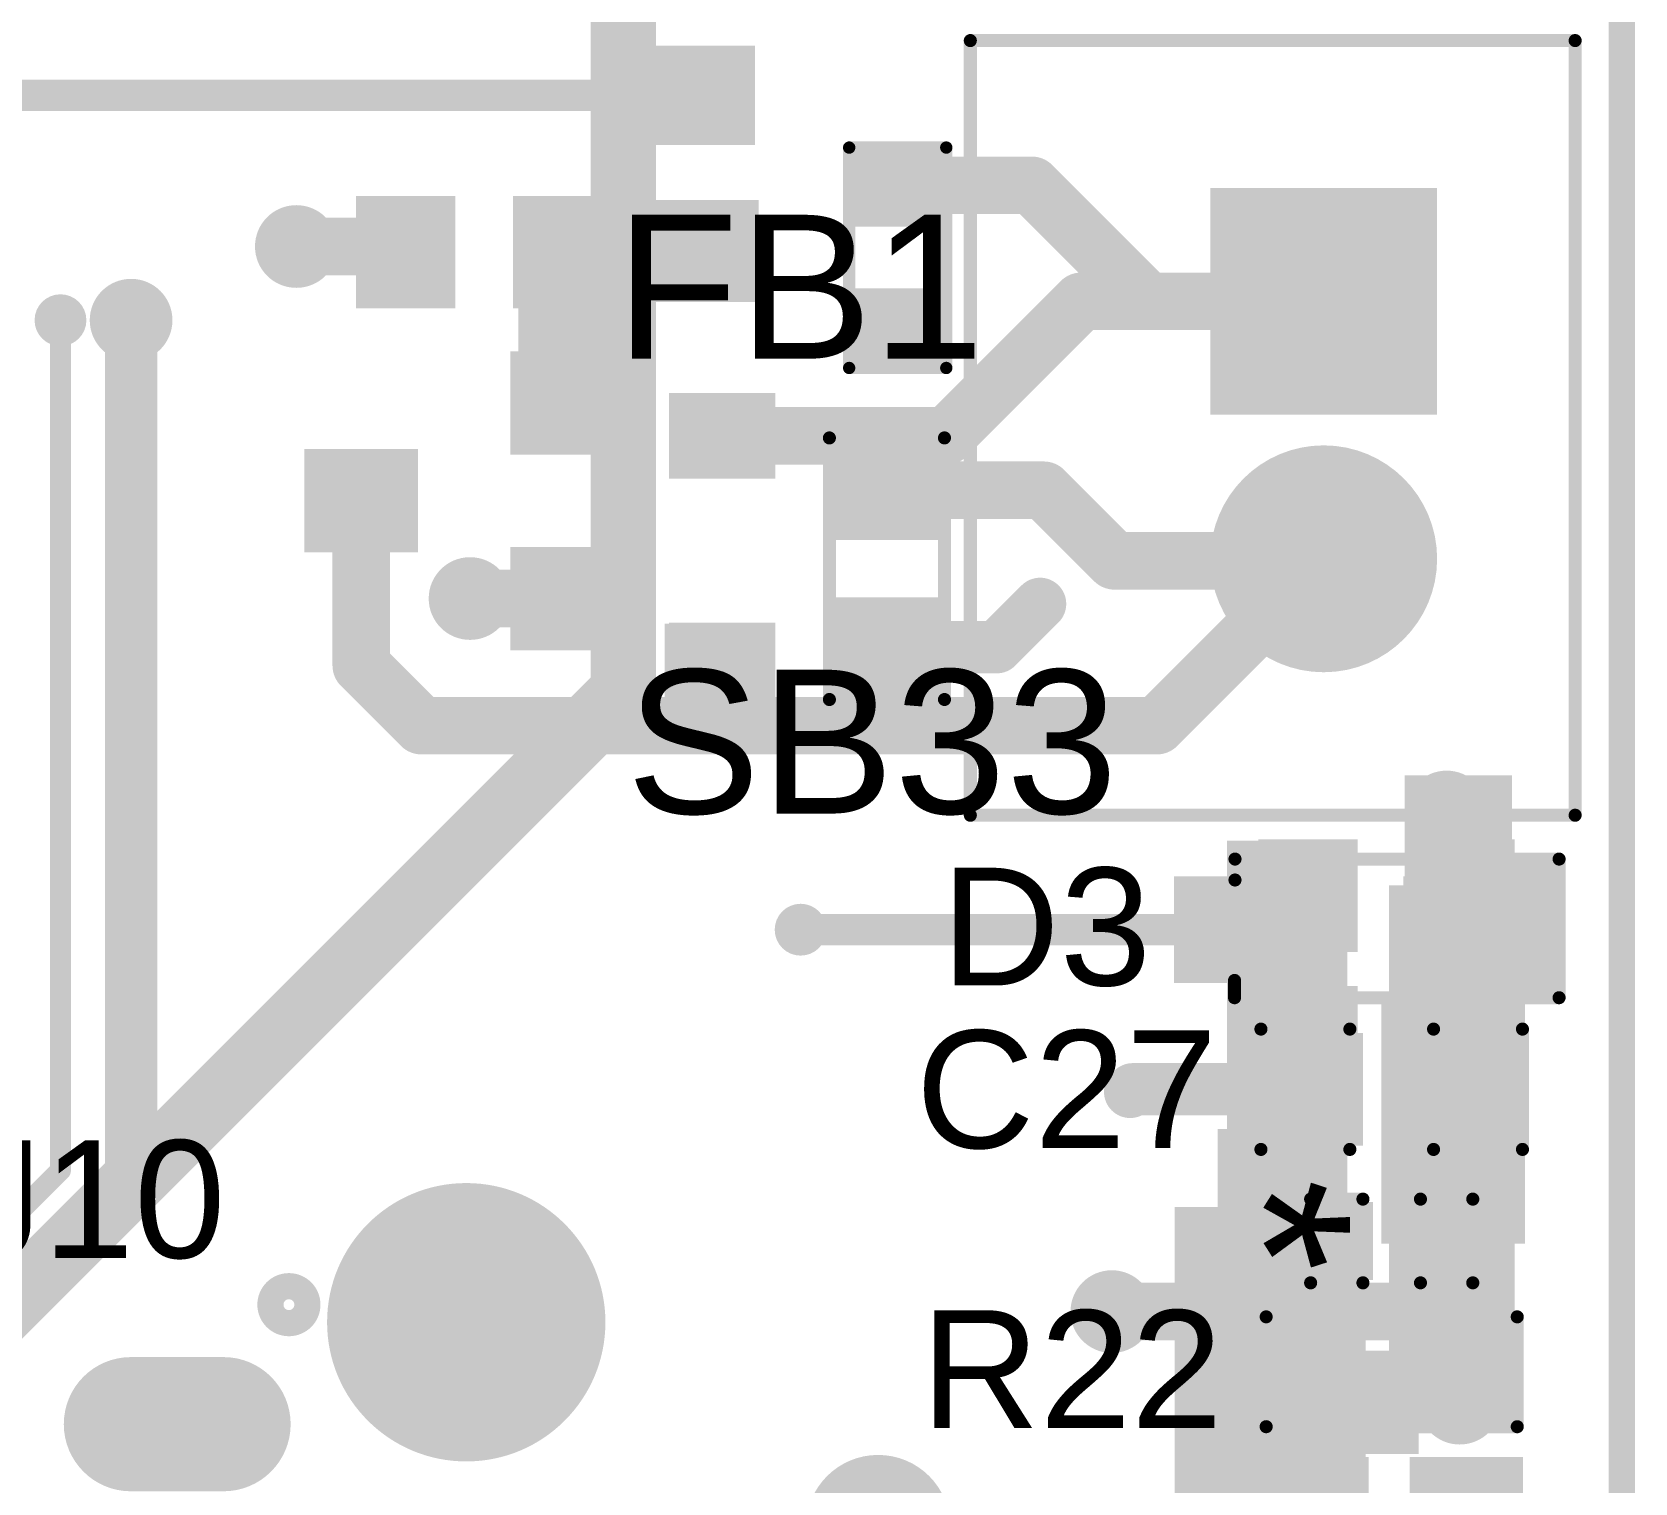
# Model space of a CAD drawing. Header units: millimetres. Extents: x -0.39 to 4.37, y -0.38 to 3.54.
# Drawn here: x 3.693 to 4.306, y 0.375 to 0.93 of the extents above; entities that cross this region are included whole.
import ezdxf

# ---------------------------------------------------------------- set-up
doc = ezdxf.new("R2010")
doc.units = ezdxf.units.MM
doc.header["$MEASUREMENT"] = 0
for name, color, linetype in [('BottomLayer', 5, 'Continuous'), ('BottomPaste', 16, 'Continuous'), ('BottomSolder', 6, 'Continuous'), ('Mechanical2', 216, 'Continuous'), ('MultiLayer', 9, 'Continuous'), ('PadHoleLayer', 156, 'Continuous'), ('TopLayer', 1, 'Continuous'), ('TopOverlay', 2, 'Continuous'), ('TopPaste', 8, 'Continuous'), ('TopSolder', 216, 'Continuous'), ('ViaHoleLayer', 16, 'Continuous')]:
    doc.layers.add(name, color=color, linetype=linetype)
doc.styles.add('Arial', font='', dxfattribs={"height": 0.2})
doc.styles.get('Arial').set_extended_font_data('Arial')

# ---------------------------------------------------------------- blocks, each defined once
blk = doc.blocks.new('C__0402_72')
at = {"layer": 'TopLayer'}
for points in [[(-0.0275, -0.0125), (-0.0275, 0.0125), (-0.0095, 0.0125), (-0.0095, -0.0125)], [(0.0095, -0.0125), (0.0095, 0.0125), (0.0275, 0.0125), (0.0275, -0.0125)]]:
    blk.add_hatch(color=1, dxfattribs=at).paths.add_polyline_path(points)
at = {"layer": 'TopPaste'}
for points in [[(-0.0275, -0.0125), (-0.0275, 0.0125), (-0.0095, 0.0125), (-0.0095, -0.0125)], [(0.0095, -0.0125), (0.0095, 0.0125), (0.0275, 0.0125), (0.0275, -0.0125)]]:
    blk.add_hatch(color=8, dxfattribs=at).paths.add_polyline_path(points)
at = {"layer": 'TopSolder'}
for points in [[(-0.02986, -0.01486), (-0.02986, 0.01486), (-0.00714, 0.01486), (-0.00714, -0.01486)], [(0.00714, -0.01486), (0.00714, 0.01486), (0.02986, 0.01486), (0.02986, -0.01486)]]:
    blk.add_hatch(color=216, dxfattribs=at).paths.add_polyline_path(points)
at = {"layer": 'TopOverlay', "const_width": 0.005}
for points in [[(-0.031, 0.016), (-0.011, 0.016)], [(-0.031, -0.016), (-0.031, 0.016)], [(0.011, 0.016), (0.031, 0.016)], [(0.031, -0.016), (0.031, 0.016)], [(-0.031, -0.016), (-0.011, -0.016)], [(0.011, -0.016), (0.031, -0.016)]]:
    blk.add_lwpolyline(points, dxfattribs=at)
at = {"layer": 'TopOverlay', "const_width": 0.0025}
for points in [[(-0.03225, 0.016, 1), (-0.02975, 0.016, 1)], [(-0.03225, 0.016, 1), (-0.02975, 0.016, 1)], [(-0.01225, 0.016, 1), (-0.00975, 0.016, 1)], [(0.00975, 0.016, 1), (0.01225, 0.016, 1)], [(0.02975, 0.016, 1), (0.03225, 0.016, 1)], [(0.02975, 0.016, 1), (0.03225, 0.016, 1)], [(-0.03225, -0.016, 1), (-0.02975, -0.016, 1)], [(-0.03225, -0.016, 1), (-0.02975, -0.016, 1)], [(-0.01225, -0.016, 1), (-0.00975, -0.016, 1)], [(0.00975, -0.016, 1), (0.01225, -0.016, 1)], [(0.02975, -0.016, 1), (0.03225, -0.016, 1)], [(0.02975, -0.016, 1), (0.03225, -0.016, 1)]]:
    blk.add_lwpolyline(points, format="xyb", close=True, dxfattribs=at)
blk = doc.blocks.new('TS_1185EC_C_D_B_93')
at = {"layer": 'TopLayer'}
for points in [[(-0.10039, 0.04724), (-0.05118, 0.04724), (-0.05118, 0.01181), (-0.10039, 0.01181)], [(0.05118, 0.04724), (0.10039, 0.04724), (0.10039, 0.01181), (0.05118, 0.01181)], [(-0.10039, -0.01181), (-0.05118, -0.01181), (-0.05118, -0.04724), (-0.10039, -0.04724)], [(0.05118, -0.01181), (0.10039, -0.01181), (0.10039, -0.04724), (0.05118, -0.04724)]]:
    blk.add_hatch(color=1, dxfattribs=at).paths.add_polyline_path(points)
at = {"layer": 'TopPaste'}
for points in [[(-0.10039, 0.04724), (-0.05118, 0.04724), (-0.05118, 0.01181), (-0.10039, 0.01181)], [(0.05118, 0.04724), (0.10039, 0.04724), (0.10039, 0.01181), (0.05118, 0.01181)], [(-0.10039, -0.01181), (-0.05118, -0.01181), (-0.05118, -0.04724), (-0.10039, -0.04724)], [(0.05118, -0.01181), (0.10039, -0.01181), (0.10039, -0.04724), (0.05118, -0.04724)]]:
    blk.add_hatch(color=8, dxfattribs=at).paths.add_polyline_path(points)
at = {"layer": 'TopSolder'}
for points in [[(-0.10439, 0.05124), (-0.04718, 0.05124), (-0.04718, 0.00781), (-0.10439, 0.00781)], [(0.04718, 0.05124), (0.10439, 0.05124), (0.10439, 0.00781), (0.04718, 0.00781)], [(-0.10439, -0.00781), (-0.04718, -0.00781), (-0.04718, -0.05124), (-0.10439, -0.05124)], [(0.04718, -0.00781), (0.10439, -0.00781), (0.10439, -0.05124), (0.04718, -0.05124)]]:
    blk.add_hatch(color=216, dxfattribs=at).paths.add_polyline_path(points)
at = {"layer": 'TopOverlay'}
for points, const_width in [([(-0.084, 0.061, 1), (-0.094, 0.061, 1)], 0.01), ([(-0.0965, 0.061, 1), (-0.0915, 0.061, 1)], 0.005), ([(-0.0865, 0.061, 1), (-0.0815, 0.061, 1)], 0.005), ([(-0.06925, 0.06, 1), (-0.06675, 0.06, 1)], 0.0025), ([(0.06675, 0.06, 1), (0.06925, 0.06, 1)], 0.0025), ([(-0.06925, -0.06, 1), (-0.06675, -0.06, 1)], 0.0025), ([(0.06675, -0.06, 1), (0.06925, -0.06, 1)], 0.0025)]:
    blk.add_lwpolyline(points, format="xyb", close=True, dxfattribs=dict(at, const_width=const_width))
at = {"layer": 'TopOverlay', "const_width": 0.005}
for points in [[(-0.068, 0.06), (0.068, 0.06)], [(-0.068, -0.06), (0.068, -0.06)]]:
    blk.add_lwpolyline(points, dxfattribs=at)
blk = doc.blocks.new('S______B______113')
at = {"layer": 'TopLayer'}
for points in [[(-0.045, -0.0175), (-0.045, 0.0175), (-0.015, 0.0175), (-0.015, -0.0175)], [(0.015, -0.0175), (0.015, 0.0175), (0.045, 0.0175), (0.045, -0.0175)]]:
    blk.add_hatch(color=1, dxfattribs=at).paths.add_polyline_path(points)
at = {"layer": 'TopPaste'}
for points in [[(-0.045, -0.0175), (-0.045, 0.0175), (-0.015, 0.0175), (-0.015, -0.0175)], [(0.015, -0.0175), (0.015, 0.0175), (0.045, 0.0175), (0.045, -0.0175)]]:
    blk.add_hatch(color=8, dxfattribs=at).paths.add_polyline_path(points)
at = {"layer": 'TopSolder'}
for points in [[(-0.049, -0.0215), (-0.049, 0.0215), (-0.011, 0.0215), (-0.011, -0.0215)], [(0.011, -0.0215), (0.011, 0.0215), (0.049, 0.0215), (0.049, -0.0215)]]:
    blk.add_hatch(color=216, dxfattribs=at).paths.add_polyline_path(points)
at = {"layer": 'TopOverlay', "const_width": 0.005}
for points in [[(-0.05, -0.022), (-0.05, 0.022)], [(0.05, 0.022), (-0.05, 0.022)], [(0.05, -0.022), (0.05, 0.022)], [(0.05, -0.022), (-0.05, -0.022)]]:
    blk.add_lwpolyline(points, dxfattribs=at)
at = {"layer": 'TopOverlay', "const_width": 0.0025}
for points in [[(-0.05125, 0.022, 1), (-0.04875, 0.022, 1)], [(-0.05125, 0.022, 1), (-0.04875, 0.022, 1)], [(0.04875, 0.022, 1), (0.05125, 0.022, 1)], [(0.04875, 0.022, 1), (0.05125, 0.022, 1)], [(-0.05125, -0.022, 1), (-0.04875, -0.022, 1)], [(-0.05125, -0.022, 1), (-0.04875, -0.022, 1)], [(0.04875, -0.022, 1), (0.05125, -0.022, 1)], [(0.04875, -0.022, 1), (0.05125, -0.022, 1)]]:
    blk.add_lwpolyline(points, format="xyb", close=True, dxfattribs=at)
blk = doc.blocks.new('RES0603_160')
at = {"layer": 'TopLayer'}
for points in [[(-0.015, 0.0175), (-0.015, -0.0175), (-0.045, -0.0175), (-0.045, 0.0175)], [(0.045, 0.0175), (0.045, -0.0175), (0.015, -0.0175), (0.015, 0.0175)]]:
    blk.add_hatch(color=1, dxfattribs=at).paths.add_polyline_path(points)
at = {"layer": 'TopPaste'}
for points in [[(-0.015, 0.0175), (-0.015, -0.0175), (-0.045, -0.0175), (-0.045, 0.0175)], [(0.045, 0.0175), (0.045, -0.0175), (0.015, -0.0175), (0.015, 0.0175)]]:
    blk.add_hatch(color=8, dxfattribs=at).paths.add_polyline_path(points)
at = {"layer": 'TopSolder'}
for points in [[(-0.011, 0.0215), (-0.011, -0.0215), (-0.049, -0.0215), (-0.049, 0.0215)], [(0.049, 0.0215), (0.049, -0.0215), (0.011, -0.0215), (0.011, 0.0215)]]:
    blk.add_hatch(color=216, dxfattribs=at).paths.add_polyline_path(points)
at = {"layer": 'TopOverlay', "const_width": 0.005}
for points in [[(-0.048, -0.021), (-0.048, 0.021)], [(-0.048, 0.021), (0.048, 0.021)], [(0.048, -0.021), (0.048, 0.021)], [(-0.048, -0.021), (0.048, -0.021)]]:
    blk.add_lwpolyline(points, dxfattribs=at)
at = {"layer": 'TopOverlay', "const_width": 0.0025}
for points in [[(-0.04925, 0.021, 1), (-0.04675, 0.021, 1)], [(-0.04925, 0.021, 1), (-0.04675, 0.021, 1)], [(0.04675, 0.021, 1), (0.04925, 0.021, 1)], [(0.04675, 0.021, 1), (0.04925, 0.021, 1)], [(-0.04925, -0.021, 1), (-0.04675, -0.021, 1)], [(-0.04925, -0.021, 1), (-0.04675, -0.021, 1)], [(0.04675, -0.021, 1), (0.04925, -0.021, 1)], [(0.04675, -0.021, 1), (0.04925, -0.021, 1)]]:
    blk.add_lwpolyline(points, format="xyb", close=True, dxfattribs=at)
blk = doc.blocks.new('RES0603_B_167')
at = {"layer": 'BottomLayer'}
for points in [[(-0.045, -0.0175), (-0.045, 0.0175), (-0.015, 0.0175), (-0.015, -0.0175)], [(0.015, -0.0175), (0.015, 0.0175), (0.045, 0.0175), (0.045, -0.0175)]]:
    blk.add_hatch(color=5, dxfattribs=at).paths.add_polyline_path(points)
at = {"layer": 'BottomPaste'}
for points in [[(-0.045, -0.0175), (-0.045, 0.0175), (-0.015, 0.0175), (-0.015, -0.0175)], [(0.015, -0.0175), (0.015, 0.0175), (0.045, 0.0175), (0.045, -0.0175)]]:
    blk.add_hatch(color=16, dxfattribs=at).paths.add_polyline_path(points)
at = {"layer": 'BottomSolder'}
for points in [[(-0.049, -0.0215), (-0.049, 0.0215), (-0.011, 0.0215), (-0.011, -0.0215)], [(0.011, -0.0215), (0.011, 0.0215), (0.049, 0.0215), (0.049, -0.0215)]]:
    blk.add_hatch(color=6, dxfattribs=at).paths.add_polyline_path(points)
blk = doc.blocks.new('RES0603_B_168')
at = {"layer": 'BottomLayer'}
for points in [[(-0.045, -0.0175), (-0.045, 0.0175), (-0.015, 0.0175), (-0.015, -0.0175)], [(0.015, -0.0175), (0.015, 0.0175), (0.045, 0.0175), (0.045, -0.0175)]]:
    blk.add_hatch(color=5, dxfattribs=at).paths.add_polyline_path(points)
at = {"layer": 'BottomPaste'}
for points in [[(-0.045, -0.0175), (-0.045, 0.0175), (-0.015, 0.0175), (-0.015, -0.0175)], [(0.015, -0.0175), (0.015, 0.0175), (0.045, 0.0175), (0.045, -0.0175)]]:
    blk.add_hatch(color=16, dxfattribs=at).paths.add_polyline_path(points)
at = {"layer": 'BottomSolder'}
for points in [[(-0.049, -0.0215), (-0.049, 0.0215), (-0.011, 0.0215), (-0.011, -0.0215)], [(0.011, -0.0215), (0.011, 0.0215), (0.049, 0.0215), (0.049, -0.0215)]]:
    blk.add_hatch(color=6, dxfattribs=at).paths.add_polyline_path(points)
blk = doc.blocks.new('RES0603_B_173')
at = {"layer": 'BottomLayer'}
for points in [[(-0.045, -0.0175), (-0.045, 0.0175), (-0.015, 0.0175), (-0.015, -0.0175)], [(0.015, -0.0175), (0.015, 0.0175), (0.045, 0.0175), (0.045, -0.0175)]]:
    blk.add_hatch(color=5, dxfattribs=at).paths.add_polyline_path(points)
at = {"layer": 'BottomPaste'}
for points in [[(-0.045, -0.0175), (-0.045, 0.0175), (-0.015, 0.0175), (-0.015, -0.0175)], [(0.015, -0.0175), (0.015, 0.0175), (0.045, 0.0175), (0.045, -0.0175)]]:
    blk.add_hatch(color=16, dxfattribs=at).paths.add_polyline_path(points)
at = {"layer": 'BottomSolder'}
for points in [[(-0.049, -0.0215), (-0.049, 0.0215), (-0.011, 0.0215), (-0.011, -0.0215)], [(0.011, -0.0215), (0.011, 0.0215), (0.049, 0.0215), (0.049, -0.0215)]]:
    blk.add_hatch(color=6, dxfattribs=at).paths.add_polyline_path(points)
blk = doc.blocks.new('RES0603_B_174')
at = {"layer": 'BottomLayer'}
for points in [[(-0.045, -0.0175), (-0.045, 0.0175), (-0.015, 0.0175), (-0.015, -0.0175)], [(0.015, -0.0175), (0.015, 0.0175), (0.045, 0.0175), (0.045, -0.0175)]]:
    blk.add_hatch(color=5, dxfattribs=at).paths.add_polyline_path(points)
at = {"layer": 'BottomPaste'}
for points in [[(-0.045, -0.0175), (-0.045, 0.0175), (-0.015, 0.0175), (-0.015, -0.0175)], [(0.015, -0.0175), (0.015, 0.0175), (0.045, 0.0175), (0.045, -0.0175)]]:
    blk.add_hatch(color=16, dxfattribs=at).paths.add_polyline_path(points)
at = {"layer": 'BottomSolder'}
for points in [[(-0.049, -0.0215), (-0.049, 0.0215), (-0.011, 0.0215), (-0.011, -0.0215)], [(0.011, -0.0215), (0.011, 0.0215), (0.049, 0.0215), (0.049, -0.0215)]]:
    blk.add_hatch(color=6, dxfattribs=at).paths.add_polyline_path(points)
blk = doc.blocks.new('SI2302_TP_B_204')
at = {"layer": 'BottomLayer'}
for points in [[(-0.05315, 0.09646), (-0.02165, 0.09646), (-0.02165, 0.06102), (-0.05315, 0.06102)], [(0.02165, 0.09646), (0.05315, 0.09646), (0.05315, 0.06102), (0.02165, 0.06102)], [(-0.01575, 0.01772), (0.01575, 0.01772), (0.01575, -0.01772), (-0.01575, -0.01772)]]:
    blk.add_hatch(color=5, dxfattribs=at).paths.add_polyline_path(points)
at = {"layer": 'BottomPaste'}
for points in [[(-0.05315, 0.09646), (-0.02165, 0.09646), (-0.02165, 0.06102), (-0.05315, 0.06102)], [(0.02165, 0.09646), (0.05315, 0.09646), (0.05315, 0.06102), (0.02165, 0.06102)], [(-0.01575, 0.01772), (0.01575, 0.01772), (0.01575, -0.01772), (-0.01575, -0.01772)]]:
    blk.add_hatch(color=16, dxfattribs=at).paths.add_polyline_path(points)
at = {"layer": 'BottomSolder'}
for points in [[(-0.05715, 0.10046), (-0.01765, 0.10046), (-0.01765, 0.05702), (-0.05715, 0.05702)], [(0.01765, 0.10046), (0.05715, 0.10046), (0.05715, 0.05702), (0.01765, 0.05702)], [(-0.01975, 0.02172), (0.01975, 0.02172), (0.01975, -0.02172), (-0.01975, -0.02172)]]:
    blk.add_hatch(color=6, dxfattribs=at).paths.add_polyline_path(points)
blk = doc.blocks.new('SOT23_3_B_205')
at = {"layer": 'BottomLayer'}
for points in [[(-0.02166, 0.02657), (-0.05316, 0.02657), (-0.05316, 0.05807), (-0.02166, 0.05807)], [(0.05314, 0.02657), (0.02165, 0.02657), (0.02165, 0.05807), (0.05314, 0.05807)], [(0.01574, -0.05807), (-0.01575, -0.05807), (-0.01575, -0.02657), (0.01574, -0.02657)]]:
    blk.add_hatch(color=5, dxfattribs=at).paths.add_polyline_path(points)
at = {"layer": 'BottomPaste'}
for points in [[(-0.02166, 0.02657), (-0.05316, 0.02657), (-0.05316, 0.05807), (-0.02166, 0.05807)], [(0.05314, 0.02657), (0.02165, 0.02657), (0.02165, 0.05807), (0.05314, 0.05807)], [(0.01574, -0.05807), (-0.01575, -0.05807), (-0.01575, -0.02657), (0.01574, -0.02657)]]:
    blk.add_hatch(color=16, dxfattribs=at).paths.add_polyline_path(points)
at = {"layer": 'BottomSolder'}
for points in [[(-0.01766, 0.02257), (-0.05716, 0.02257), (-0.05716, 0.06207), (-0.01766, 0.06207)], [(0.05714, 0.02257), (0.01765, 0.02257), (0.01765, 0.06207), (0.05714, 0.06207)], [(0.01974, -0.06207), (-0.01975, -0.06207), (-0.01975, -0.02257), (0.01974, -0.02257)]]:
    blk.add_hatch(color=6, dxfattribs=at).paths.add_polyline_path(points)
blk = doc.blocks.new('B2B_XH_A_LF__SN__238')
at = {"layer": 'BottomLayer'}
blk.add_hatch(color=5, dxfattribs=at).paths.add_polyline_path([(-0.08858, 0.03937), (-0.00984, 0.03937), (-0.00984, -0.03937), (-0.08858, -0.03937)])
h = blk.add_hatch(color=5, dxfattribs=at)
edge = h.paths.add_edge_path()
edge.add_arc((0.04921, 0), 0.03937, 0, 360)
at = {"layer": 'BottomSolder'}
blk.add_hatch(color=6, dxfattribs=at).paths.add_polyline_path([(-0.09258, 0.04337), (-0.00584, 0.04337), (-0.00584, -0.04337), (-0.09258, -0.04337)])
h = blk.add_hatch(color=6, dxfattribs=at)
edge = h.paths.add_edge_path()
edge.add_arc((0.04921, 0), 0.04337, 0, 360)
at = {"layer": 'MultiLayer'}
blk.add_hatch(color=9, dxfattribs=at).paths.add_polyline_path([(-0.08858, 0.03937), (-0.00984, 0.03937), (-0.00984, -0.03937), (-0.08858, -0.03937)])
h = blk.add_hatch(color=9, dxfattribs=at)
edge = h.paths.add_edge_path()
edge.add_arc((0.04921, 0), 0.03937, 0, 360)
at = {"layer": 'PadHoleLayer'}
h = blk.add_hatch(color=156, dxfattribs=at)
edge = h.paths.add_edge_path()
edge.add_arc((-0.04921, 0), 0.01969, 0, 360)
h = blk.add_hatch(color=156, dxfattribs=at)
edge = h.paths.add_edge_path()
edge.add_arc((0.04921, 0), 0.01969, 0, 360)
at = {"layer": 'TopLayer'}
blk.add_hatch(color=1, dxfattribs=at).paths.add_polyline_path([(-0.08858, 0.03937), (-0.00984, 0.03937), (-0.00984, -0.03937), (-0.08858, -0.03937)])
h = blk.add_hatch(color=1, dxfattribs=at)
edge = h.paths.add_edge_path()
edge.add_arc((0.04921, 0), 0.03937, 0, 360)
at = {"layer": 'TopSolder'}
blk.add_hatch(color=216, dxfattribs=at).paths.add_polyline_path([(-0.09258, 0.04337), (-0.00584, 0.04337), (-0.00584, -0.04337), (-0.09258, -0.04337)])
h = blk.add_hatch(color=216, dxfattribs=at)
edge = h.paths.add_edge_path()
edge.add_arc((0.04921, 0), 0.04337, 0, 360)
at = {"layer": 'TopOverlay', "const_width": 0.005}
for points in [[(-0.1489, -0.13512), (-0.1489, 0.09614)], [(0.14724, 0.09614), (-0.1489, 0.09614)], [(0.14724, -0.13512), (0.14724, 0.09614)], [(0.14724, -0.13512), (-0.1489, -0.13512)]]:
    blk.add_lwpolyline(points, dxfattribs=at)
at = {"layer": 'TopOverlay', "const_width": 0.0025}
for points in [[(-0.15015, 0.09614, 1), (-0.14765, 0.09614, 1)], [(-0.15015, 0.09614, 1), (-0.14765, 0.09614, 1)], [(0.14599, 0.09614, 1), (0.14849, 0.09614, 1)], [(0.14599, 0.09614, 1), (0.14849, 0.09614, 1)], [(-0.15015, -0.13512, 1), (-0.14765, -0.13512, 1)], [(-0.15015, -0.13512, 1), (-0.14765, -0.13512, 1)], [(0.14599, -0.13512, 1), (0.14849, -0.13512, 1)], [(0.14599, -0.13512, 1), (0.14849, -0.13512, 1)]]:
    blk.add_lwpolyline(points, format="xyb", close=True, dxfattribs=at)
blk = doc.blocks.new('MPZ1608S121ATDH5_240')
at = {"layer": 'TopLayer'}
for points in [[(-0.03937, 0.01575), (-0.01575, 0.01575), (-0.01575, -0.01575), (-0.03937, -0.01575)], [(0.01575, 0.01575), (0.03937, 0.01575), (0.03937, -0.01575), (0.01575, -0.01575)]]:
    blk.add_hatch(color=1, dxfattribs=at).paths.add_polyline_path(points)
at = {"layer": 'TopPaste'}
for points in [[(-0.03937, 0.01575), (-0.01575, 0.01575), (-0.01575, -0.01575), (-0.03937, -0.01575)], [(0.01575, 0.01575), (0.03937, 0.01575), (0.03937, -0.01575), (0.01575, -0.01575)]]:
    blk.add_hatch(color=8, dxfattribs=at).paths.add_polyline_path(points)
at = {"layer": 'TopSolder'}
for points in [[(-0.04337, 0.01975), (-0.01175, 0.01975), (-0.01175, -0.01975), (-0.04337, -0.01975)], [(0.01175, 0.01975), (0.04337, 0.01975), (0.04337, -0.01975), (0.01175, -0.01975)]]:
    blk.add_hatch(color=216, dxfattribs=at).paths.add_polyline_path(points)
at = {"layer": 'TopOverlay', "const_width": 0.00472}
for points in [[(-0.042, -0.01844), (-0.042, 0.01869)], [(0.04226, 0.01869), (-0.042, 0.01869)], [(0.04226, -0.01844), (0.04226, 0.01869)], [(0.04226, -0.01844), (-0.042, -0.01844)]]:
    blk.add_lwpolyline(points, dxfattribs=at)
at = {"layer": 'TopOverlay', "const_width": 0.00236}
for points in [[(-0.04318, 0.01869, 1), (-0.04082, 0.01869, 1)], [(-0.04318, 0.01869, 1), (-0.04082, 0.01869, 1)], [(0.04108, 0.01869, 1), (0.04344, 0.01869, 1)], [(0.04108, 0.01869, 1), (0.04344, 0.01869, 1)], [(-0.04318, -0.01844, 1), (-0.04082, -0.01844, 1)], [(-0.04318, -0.01844, 1), (-0.04082, -0.01844, 1)], [(0.04108, -0.01844, 1), (0.04344, -0.01844, 1)], [(0.04108, -0.01844, 1), (0.04344, -0.01844, 1)]]:
    blk.add_lwpolyline(points, format="xyb", close=True, dxfattribs=at)
blk = doc.blocks.new('SOD_323_B_271')
at = {"layer": 'BottomLayer'}
for points in [[(-0.0563, 0.01634), (-0.0315, 0.01634), (-0.0315, -0.01634), (-0.0563, -0.01634)], [(0.0315, 0.01634), (0.0563, 0.01634), (0.0563, -0.01634), (0.0315, -0.01634)]]:
    blk.add_hatch(color=5, dxfattribs=at).paths.add_polyline_path(points)
at = {"layer": 'BottomPaste'}
for points in [[(-0.0563, 0.01634), (-0.0315, 0.01634), (-0.0315, -0.01634), (-0.0563, -0.01634)], [(0.0315, 0.01634), (0.0563, 0.01634), (0.0563, -0.01634), (0.0315, -0.01634)]]:
    blk.add_hatch(color=16, dxfattribs=at).paths.add_polyline_path(points)
at = {"layer": 'BottomSolder'}
for points in [[(-0.0603, 0.02034), (-0.0275, 0.02034), (-0.0275, -0.02034), (-0.0603, -0.02034)], [(0.0275, 0.02034), (0.0603, 0.02034), (0.0603, -0.02034), (0.0275, -0.02034)]]:
    blk.add_hatch(color=6, dxfattribs=at).paths.add_polyline_path(points)
blk = doc.blocks.new('SOD_323_272')
at = {"layer": 'TopLayer'}
for points in [[(-0.0563, 0.01634), (-0.0315, 0.01634), (-0.0315, -0.01634), (-0.0563, -0.01634)], [(0.0315, 0.01634), (0.0563, 0.01634), (0.0563, -0.01634), (0.0315, -0.01634)]]:
    blk.add_hatch(color=1, dxfattribs=at).paths.add_polyline_path(points)
at = {"layer": 'TopOverlay'}
for points in [[(-0.089, -0.026), (-0.057, -0.026), (-0.057, 0.026), (-0.089, 0.026)], [(-0.058, 0.01679), (-0.036, 0.01679), (-0.036, 0.025), (-0.058, 0.025)], [(-0.058, -0.02521), (-0.036, -0.02521), (-0.036, -0.017), (-0.058, -0.017)]]:
    blk.add_hatch(color=2, dxfattribs=at).paths.add_polyline_path(points)
at = {"layer": 'TopPaste'}
for points in [[(-0.0563, 0.01634), (-0.0315, 0.01634), (-0.0315, -0.01634), (-0.0563, -0.01634)], [(0.0315, 0.01634), (0.0563, 0.01634), (0.0563, -0.01634), (0.0315, -0.01634)]]:
    blk.add_hatch(color=8, dxfattribs=at).paths.add_polyline_path(points)
at = {"layer": 'TopSolder'}
for points in [[(-0.0603, 0.02034), (-0.0275, 0.02034), (-0.0275, -0.02034), (-0.0603, -0.02034)], [(0.0275, 0.02034), (0.0603, 0.02034), (0.0603, -0.02034), (0.0275, -0.02034)]]:
    blk.add_hatch(color=216, dxfattribs=at).paths.add_polyline_path(points)
at = {"layer": 'TopOverlay', "const_width": 0.005}
for points in [[(-0.087, 0.026), (-0.087, -0.027)], [(0.03709, 0.026), (-0.087, 0.026)], [(0.03709, 0.026), (0.03709, 0.0194)], [(0.03692, -0.019), (0.03692, -0.027)], [(0.03692, -0.027), (-0.087, -0.027)]]:
    blk.add_lwpolyline(points, dxfattribs=at)
at = {"layer": 'TopOverlay', "const_width": 0.0025}
for points in [[(-0.08825, 0.026, 1), (-0.08575, 0.026, 1)], [(-0.08825, 0.026, 1), (-0.08575, 0.026, 1)], [(0.03584, 0.026, 1), (0.03834, 0.026, 1)], [(0.03584, 0.026, 1), (0.03834, 0.026, 1)], [(0.03584, 0.0194, 1), (0.03834, 0.0194, 1)], [(0.03567, -0.019, 1), (0.03817, -0.019, 1)], [(-0.08825, -0.027, 1), (-0.08575, -0.027, 1)], [(-0.08825, -0.027, 1), (-0.08575, -0.027, 1)], [(0.03567, -0.027, 1), (0.03817, -0.027, 1)], [(0.03567, -0.027, 1), (0.03817, -0.027, 1)]]:
    blk.add_lwpolyline(points, format="xyb", close=True, dxfattribs=at)
blk = doc.blocks.new('C__0603_293')
at = {"layer": 'TopLayer'}
for points in [[(-0.045, -0.0175), (-0.045, 0.0175), (-0.015, 0.0175), (-0.015, -0.0175)], [(0.015, -0.0175), (0.015, 0.0175), (0.045, 0.0175), (0.045, -0.0175)]]:
    blk.add_hatch(color=1, dxfattribs=at).paths.add_polyline_path(points)
at = {"layer": 'TopPaste'}
for points in [[(-0.045, -0.0175), (-0.045, 0.0175), (-0.015, 0.0175), (-0.015, -0.0175)], [(0.015, -0.0175), (0.015, 0.0175), (0.045, 0.0175), (0.045, -0.0175)]]:
    blk.add_hatch(color=8, dxfattribs=at).paths.add_polyline_path(points)
at = {"layer": 'TopSolder'}
for points in [[(-0.049, -0.0215), (-0.049, 0.0215), (-0.011, 0.0215), (-0.011, -0.0215)], [(0.011, -0.0215), (0.011, 0.0215), (0.049, 0.0215), (0.049, -0.0215)]]:
    blk.add_hatch(color=216, dxfattribs=at).paths.add_polyline_path(points)
at = {"layer": 'TopOverlay', "const_width": 0.005}
for points in [[(-0.05, 0.023), (-0.05, -0.023)], [(-0.016, 0.023), (-0.05, 0.023)], [(0.05, 0.023), (0.016, 0.023)], [(0.05, 0.023), (0.05, -0.023)], [(-0.016, -0.023), (-0.05, -0.023)], [(0.05, -0.023), (0.016, -0.023)]]:
    blk.add_lwpolyline(points, dxfattribs=at)
at = {"layer": 'TopOverlay', "const_width": 0.0025}
for points in [[(-0.05125, 0.023, 1), (-0.04875, 0.023, 1)], [(-0.05125, 0.023, 1), (-0.04875, 0.023, 1)], [(-0.01725, 0.023, 1), (-0.01475, 0.023, 1)], [(0.01475, 0.023, 1), (0.01725, 0.023, 1)], [(0.04875, 0.023, 1), (0.05125, 0.023, 1)], [(0.04875, 0.023, 1), (0.05125, 0.023, 1)], [(-0.05125, -0.023, 1), (-0.04875, -0.023, 1)], [(-0.05125, -0.023, 1), (-0.04875, -0.023, 1)], [(-0.01725, -0.023, 1), (-0.01475, -0.023, 1)], [(0.01475, -0.023, 1), (0.01725, -0.023, 1)], [(0.04875, -0.023, 1), (0.05125, -0.023, 1)], [(0.04875, -0.023, 1), (0.05125, -0.023, 1)]]:
    blk.add_lwpolyline(points, format="xyb", close=True, dxfattribs=at)
blk = doc.blocks.new('DC_C024E_7A_1_65_423')
at = {"layer": 'BottomLayer'}
h = blk.add_hatch(color=5, dxfattribs=at)
edge = h.paths.add_edge_path()
edge.add_arc((0.11831, 0.11642), 0.02165, 0, 180)
edge.add_line((0.09665, 0.11642), (0.09665, 0.08098))
edge.add_arc((0.11831, 0.08098), 0.02165, 180, 360)
edge.add_line((0.13996, 0.08098), (0.13996, 0.11642))
h = blk.add_hatch(color=5, dxfattribs=at)
edge = h.paths.add_edge_path()
edge.add_arc((0.15728, -0.01181), 0.04921, 0, 360)
h = blk.add_hatch(color=5, dxfattribs=at)
edge = h.paths.add_edge_path()
edge.add_arc((0.0002, -0.16929), 0.02362, 90, 270)
edge.add_line((0.0002, -0.19291), (0.07894, -0.19291))
edge.add_arc((0.07894, -0.16929), 0.02362, 270, 450)
edge.add_line((0.07894, -0.14567), (0.0002, -0.14567))
at = {"layer": 'BottomSolder'}
h = blk.add_hatch(color=6, dxfattribs=at)
edge = h.paths.add_edge_path()
edge.add_arc((0.11831, 0.11642), 0.02565, 0, 180)
edge.add_line((0.09265, 0.11642), (0.09265, 0.08098))
edge.add_arc((0.11831, 0.08098), 0.02565, 180, 360)
edge.add_line((0.14396, 0.08098), (0.14396, 0.11642))
h = blk.add_hatch(color=6, dxfattribs=at)
edge = h.paths.add_edge_path()
edge.add_arc((0.15728, -0.01181), 0.05321, 0, 360)
h = blk.add_hatch(color=6, dxfattribs=at)
edge = h.paths.add_edge_path()
edge.add_arc((0.0002, -0.16929), 0.02762, 90, 270)
edge.add_line((0.0002, -0.19691), (0.07894, -0.19691))
edge.add_arc((0.07894, -0.16929), 0.02762, 270, 450)
edge.add_line((0.07894, -0.14167), (0.0002, -0.14167))
at = {"layer": 'MultiLayer'}
h = blk.add_hatch(color=9, dxfattribs=at)
edge = h.paths.add_edge_path()
edge.add_arc((0.11831, 0.11642), 0.02165, 0, 180)
edge.add_line((0.09665, 0.11642), (0.09665, 0.08098))
edge.add_arc((0.11831, 0.08098), 0.02165, 180, 360)
edge.add_line((0.13996, 0.08098), (0.13996, 0.11642))
h = blk.add_hatch(color=9, dxfattribs=at)
edge = h.paths.add_edge_path()
edge.add_arc((0.15728, -0.01181), 0.04921, 0, 360)
h = blk.add_hatch(color=9, dxfattribs=at)
edge = h.paths.add_edge_path()
edge.add_arc((0.0002, -0.16929), 0.02362, 90, 270)
edge.add_line((0.0002, -0.19291), (0.07894, -0.19291))
edge.add_arc((0.07894, -0.16929), 0.02362, 270, 450)
edge.add_line((0.07894, -0.14567), (0.0002, -0.14567))
at = {"layer": 'PadHoleLayer'}
h = blk.add_hatch(color=156, dxfattribs=at)
edge = h.paths.add_edge_path()
edge.add_arc((0.11831, 0.1174), 0.01083, 0, 180)
edge.add_line((0.10748, 0.1174), (0.10748, 0.08))
edge.add_arc((0.11831, 0.08), 0.01083, 180, 360)
edge.add_line((0.12913, 0.08), (0.12913, 0.1174))
h = blk.add_hatch(color=156, dxfattribs=at)
edge = h.paths.add_edge_path()
edge.add_arc((0.15728, -0.01181), 0.02756, 0, 360)
at = {"layer": 'TopLayer'}
h = blk.add_hatch(color=1, dxfattribs=at)
edge = h.paths.add_edge_path()
edge.add_arc((0.11831, 0.11642), 0.02165, 0, 180)
edge.add_line((0.09665, 0.11642), (0.09665, 0.08098))
edge.add_arc((0.11831, 0.08098), 0.02165, 180, 360)
edge.add_line((0.13996, 0.08098), (0.13996, 0.11642))
h = blk.add_hatch(color=1, dxfattribs=at)
edge = h.paths.add_edge_path()
edge.add_arc((0.15728, -0.01181), 0.04921, 0, 360)
h = blk.add_hatch(color=1, dxfattribs=at)
edge = h.paths.add_edge_path()
edge.add_arc((0.0002, -0.16929), 0.02362, 90, 270)
edge.add_line((0.0002, -0.19291), (0.07894, -0.19291))
edge.add_arc((0.07894, -0.16929), 0.02362, 270, 450)
edge.add_line((0.07894, -0.14567), (0.0002, -0.14567))
at = {"layer": 'TopSolder'}
h = blk.add_hatch(color=216, dxfattribs=at)
edge = h.paths.add_edge_path()
edge.add_arc((0.11831, 0.11642), 0.02565, 0, 180)
edge.add_line((0.09265, 0.11642), (0.09265, 0.08098))
edge.add_arc((0.11831, 0.08098), 0.02565, 180, 360)
edge.add_line((0.14396, 0.08098), (0.14396, 0.11642))
h = blk.add_hatch(color=216, dxfattribs=at)
edge = h.paths.add_edge_path()
edge.add_arc((0.15728, -0.01181), 0.05321, 0, 360)
h = blk.add_hatch(color=216, dxfattribs=at)
edge = h.paths.add_edge_path()
edge.add_arc((0.0002, -0.16929), 0.02762, 90, 270)
edge.add_line((0.0002, -0.19691), (0.07894, -0.19691))
edge.add_arc((0.07894, -0.16929), 0.02762, 270, 450)
edge.add_line((0.07894, -0.14167), (0.0002, -0.14167))
at = {"layer": 'TopOverlay'}
for points, const_width in [([(0.17107, 0.056, 1), (0.15693, 0.056, 1)], 0.01), ([(0.15443, 0.056, 1), (0.15943, 0.056, 1)], 0.005), ([(0.16857, 0.056, 1), (0.17357, 0.056, 1)], 0.005)]:
    blk.add_lwpolyline(points, format="xyb", close=True, dxfattribs=dict(at, const_width=const_width))

msp = doc.modelspace()

# ---------------------------------------------------------------- hatches: boundary and pattern name
at = {"layer": 'BottomLayer'}
for points in [[(3.87882, 0.82682), (3.97082, 0.82682), (3.97082, 0.86582), (3.87882, 0.86582)], [(3.87882, 0.77382), (3.91682, 0.77382), (3.91682, 0.86282), (3.87882, 0.86282)], [(3.93482, 0.65382), (3.97682, 0.65382), (3.97682, 0.70382), (3.93482, 0.70382)], [(4.21782, 0.58182), (4.25882, 0.58182), (4.25882, 0.64582), (4.21782, 0.64582)], [(4.14982, 0.46682), (4.19582, 0.46682), (4.19582, 0.62082), (4.14982, 0.62082)], [(4.20882, 0.46682), (4.26382, 0.46682), (4.26382, 0.56282), (4.20882, 0.56282)]]:
    msp.add_hatch(color=5, dxfattribs=at).paths.add_polyline_path(points)
h = msp.add_hatch(color=5, dxfattribs=at)
edge = h.paths.add_edge_path()
edge.add_arc((3.794, 0.848), 0.01181, 0, 360)
h = msp.add_hatch(color=5, dxfattribs=at)
edge = h.paths.add_edge_path()
edge.add_arc((3.73082, 0.81982), 0.01181, 0, 360)
h = msp.add_hatch(color=5, dxfattribs=at)
edge = h.paths.add_edge_path()
edge.add_arc((3.70382, 0.81982), 0.00591, 0, 360)
h = msp.add_hatch(color=5, dxfattribs=at)
edge = h.paths.add_edge_path()
edge.add_arc((4.02382, 0.81626), 0.00591, 0, 360)
h = msp.add_hatch(color=5, dxfattribs=at)
edge = h.paths.add_edge_path()
edge.add_arc((3.86042, 0.71342), 0.01181, 0, 360)
h = msp.add_hatch(color=5, dxfattribs=at)
edge = h.paths.add_edge_path()
edge.add_arc((4.07838, 0.71138), 0.00591, 0, 360)
h = msp.add_hatch(color=5, dxfattribs=at)
edge = h.paths.add_edge_path()
edge.add_arc((4.23382, 0.63182), 0.01181, 0, 360)
h = msp.add_hatch(color=5, dxfattribs=at)
edge = h.paths.add_edge_path()
edge.add_arc((3.98682, 0.58682), 0.00591, 0, 360)
h = msp.add_hatch(color=5, dxfattribs=at)
edge = h.paths.add_edge_path()
edge.add_arc((4.11282, 0.52482), 0.00591, 0, 360)
h = msp.add_hatch(color=5, dxfattribs=at)
edge = h.paths.add_edge_path()
edge.add_arc((4.10582, 0.44082), 0.01181, 0, 360)
h = msp.add_hatch(color=5, dxfattribs=at)
edge = h.paths.add_edge_path()
edge.add_arc((4.23882, 0.40582), 0.01181, 0, 360)
at = {"layer": 'BottomSolder'}
h = msp.add_hatch(color=6, dxfattribs=at)
edge = h.paths.add_edge_path()
edge.add_arc((3.794, 0.848), 0.01581, 0, 360)
h = msp.add_hatch(color=6, dxfattribs=at)
edge = h.paths.add_edge_path()
edge.add_arc((3.73082, 0.81982), 0.01581, 0, 360)
h = msp.add_hatch(color=6, dxfattribs=at)
edge = h.paths.add_edge_path()
edge.add_arc((3.70382, 0.81982), 0.00991, 0, 360)
h = msp.add_hatch(color=6, dxfattribs=at)
edge = h.paths.add_edge_path()
edge.add_arc((4.02382, 0.81626), 0.00991, 0, 360)
h = msp.add_hatch(color=6, dxfattribs=at)
edge = h.paths.add_edge_path()
edge.add_arc((3.86042, 0.71342), 0.01581, 0, 360)
h = msp.add_hatch(color=6, dxfattribs=at)
edge = h.paths.add_edge_path()
edge.add_arc((4.07838, 0.71138), 0.00991, 0, 360)
h = msp.add_hatch(color=6, dxfattribs=at)
edge = h.paths.add_edge_path()
edge.add_arc((4.23382, 0.63182), 0.01581, 0, 360)
h = msp.add_hatch(color=6, dxfattribs=at)
edge = h.paths.add_edge_path()
edge.add_arc((3.98682, 0.58682), 0.00991, 0, 360)
h = msp.add_hatch(color=6, dxfattribs=at)
edge = h.paths.add_edge_path()
edge.add_arc((4.11282, 0.52482), 0.00991, 0, 360)
h = msp.add_hatch(color=6, dxfattribs=at)
edge = h.paths.add_edge_path()
edge.add_arc((4.10582, 0.44082), 0.01581, 0, 360)
h = msp.add_hatch(color=6, dxfattribs=at)
edge = h.paths.add_edge_path()
edge.add_arc((4.23882, 0.40582), 0.01581, 0, 360)
at = {"layer": 'TopLayer'}
h = msp.add_hatch(color=1, dxfattribs=at)
edge = h.paths.add_edge_path()
edge.add_arc((3.794, 0.848), 0.01181, 0, 360)
h = msp.add_hatch(color=1, dxfattribs=at)
edge = h.paths.add_edge_path()
edge.add_arc((3.73082, 0.81982), 0.01181, 0, 360)
h = msp.add_hatch(color=1, dxfattribs=at)
edge = h.paths.add_edge_path()
edge.add_arc((3.70382, 0.81982), 0.00591, 0, 360)
h = msp.add_hatch(color=1, dxfattribs=at)
edge = h.paths.add_edge_path()
edge.add_arc((4.02382, 0.81626), 0.00591, 0, 360)
h = msp.add_hatch(color=1, dxfattribs=at)
edge = h.paths.add_edge_path()
edge.add_arc((3.86042, 0.71342), 0.01181, 0, 360)
h = msp.add_hatch(color=1, dxfattribs=at)
edge = h.paths.add_edge_path()
edge.add_arc((4.07838, 0.71138), 0.00591, 0, 360)
h = msp.add_hatch(color=1, dxfattribs=at)
edge = h.paths.add_edge_path()
edge.add_arc((4.23382, 0.63182), 0.01181, 0, 360)
for points in [[(4.21182, 0.50682), (4.25982, 0.50682), (4.25982, 0.60382), (4.21182, 0.60382)], [(4.21182, 0.39882), (4.25982, 0.39882), (4.25982, 0.49582), (4.21182, 0.49582)], [(4.12982, 0.17982), (4.20282, 0.17982), (4.20282, 0.48082), (4.12982, 0.48082)]]:
    msp.add_hatch(color=1, dxfattribs=at).paths.add_polyline_path(points)
h = msp.add_hatch(color=1, dxfattribs=at)
edge = h.paths.add_edge_path()
edge.add_arc((3.98682, 0.58682), 0.00591, 0, 360)
h = msp.add_hatch(color=1, dxfattribs=at)
edge = h.paths.add_edge_path()
edge.add_arc((4.11282, 0.52482), 0.00591, 0, 360)
h = msp.add_hatch(color=1, dxfattribs=at)
edge = h.paths.add_edge_path()
edge.add_arc((4.10582, 0.44082), 0.01181, 0, 360)
h = msp.add_hatch(color=1, dxfattribs=at)
edge = h.paths.add_edge_path()
edge.add_arc((4.23882, 0.40582), 0.01181, 0, 360)
at = {"layer": 'TopSolder'}
h = msp.add_hatch(color=216, dxfattribs=at)
edge = h.paths.add_edge_path()
edge.add_arc((3.794, 0.848), 0.01581, 0, 360)
h = msp.add_hatch(color=216, dxfattribs=at)
edge = h.paths.add_edge_path()
edge.add_arc((3.73082, 0.81982), 0.01581, 0, 360)
h = msp.add_hatch(color=216, dxfattribs=at)
edge = h.paths.add_edge_path()
edge.add_arc((3.70382, 0.81982), 0.00991, 0, 360)
h = msp.add_hatch(color=216, dxfattribs=at)
edge = h.paths.add_edge_path()
edge.add_arc((4.02382, 0.81626), 0.00991, 0, 360)
h = msp.add_hatch(color=216, dxfattribs=at)
edge = h.paths.add_edge_path()
edge.add_arc((3.86042, 0.71342), 0.01581, 0, 360)
h = msp.add_hatch(color=216, dxfattribs=at)
edge = h.paths.add_edge_path()
edge.add_arc((4.07838, 0.71138), 0.00991, 0, 360)
h = msp.add_hatch(color=216, dxfattribs=at)
edge = h.paths.add_edge_path()
edge.add_arc((4.23382, 0.63182), 0.01581, 0, 360)
h = msp.add_hatch(color=216, dxfattribs=at)
edge = h.paths.add_edge_path()
edge.add_arc((3.98682, 0.58682), 0.00991, 0, 360)
h = msp.add_hatch(color=216, dxfattribs=at)
edge = h.paths.add_edge_path()
edge.add_arc((4.11282, 0.52482), 0.00991, 0, 360)
h = msp.add_hatch(color=216, dxfattribs=at)
edge = h.paths.add_edge_path()
edge.add_arc((4.10582, 0.44082), 0.01581, 0, 360)
h = msp.add_hatch(color=216, dxfattribs=at)
edge = h.paths.add_edge_path()
edge.add_arc((4.23882, 0.40582), 0.01581, 0, 360)
at = {"layer": 'ViaHoleLayer'}
h = msp.add_hatch(color=16, dxfattribs=at)
edge = h.paths.add_edge_path()
edge.add_arc((3.794, 0.848), 0.00591, 0, 360)
h = msp.add_hatch(color=16, dxfattribs=at)
edge = h.paths.add_edge_path()
edge.add_arc((3.70382, 0.81982), 0.00394, 0, 360)
h = msp.add_hatch(color=16, dxfattribs=at)
edge = h.paths.add_edge_path()
edge.add_arc((3.73082, 0.81982), 0.00591, 0, 360)
h = msp.add_hatch(color=16, dxfattribs=at)
edge = h.paths.add_edge_path()
edge.add_arc((4.02382, 0.81626), 0.00394, 0, 360)
h = msp.add_hatch(color=16, dxfattribs=at)
edge = h.paths.add_edge_path()
edge.add_arc((3.86042, 0.71342), 0.00591, 0, 360)
h = msp.add_hatch(color=16, dxfattribs=at)
edge = h.paths.add_edge_path()
edge.add_arc((4.07838, 0.71138), 0.00394, 0, 360)
h = msp.add_hatch(color=16, dxfattribs=at)
edge = h.paths.add_edge_path()
edge.add_arc((4.23382, 0.63182), 0.00591, 0, 360)
h = msp.add_hatch(color=16, dxfattribs=at)
edge = h.paths.add_edge_path()
edge.add_arc((3.98682, 0.58682), 0.00394, 0, 360)
h = msp.add_hatch(color=16, dxfattribs=at)
edge = h.paths.add_edge_path()
edge.add_arc((4.11282, 0.52482), 0.00394, 0, 360)
h = msp.add_hatch(color=16, dxfattribs=at)
edge = h.paths.add_edge_path()
edge.add_arc((4.10582, 0.44082), 0.00591, 0, 360)
h = msp.add_hatch(color=16, dxfattribs=at)
edge = h.paths.add_edge_path()
edge.add_arc((4.23882, 0.40582), 0.00591, 0, 360)

# ---------------------------------------------------------------- linework, layer by layer
at = {"layer": 'BottomLayer'}
for points, const_width in [([(2.64518, 0.90582), (3.94782, 0.90582)], 0.012), ([(3.794, 0.848), (3.83364, 0.848)], 0.022), ([(3.83364, 0.848), (3.83582, 0.84582)], 0.022), ([(4.04262, 0.77562), (4.09403, 0.82703)], 0.022), ([(4.09403, 0.82703), (4.18682, 0.82703)], 0.022), ([(3.73082, 0.48682), (3.73082, 0.81982)], 0.02), ([(3.70382, 0.49482), (3.70382, 0.81982)], 0.008), ([(3.95682, 0.77562), (4.04262, 0.77562)], 0.022), ([(3.81882, 0.68782), (3.81882, 0.75082)], 0.022), ([(4.12304, 0.66482), (4.18682, 0.72861)], 0.022), ([(3.86042, 0.71342), (3.89756, 0.71342)], 0.022), ([(3.81882, 0.68782), (3.84182, 0.66482)], 0.022), ([(3.84182, 0.66482), (4.12304, 0.66482)], 0.022), ([(3.61882, 0.40982), (3.70382, 0.49482)], 0.008), ([(3.62982, 0.38582), (3.73082, 0.48682)], 0.02), ([(4.24082, 0.45371), (4.24082, 0.49082)], 0.022), ([(4.22794, 0.44082), (4.24082, 0.45371)], 0.022), ([(4.10582, 0.44082), (4.22794, 0.44082)], 0.022), ([(4.16602, 0.39329), (4.17891, 0.40618)], 0.022), ([(4.17891, 0.40618), (4.20342, 0.40618)], 0.022), ([(4.20342, 0.40618), (4.20378, 0.40582)], 0.022), ([(4.20378, 0.40582), (4.23882, 0.40582)], 0.022), ([(4.16602, 0.34814), (4.16602, 0.39329)], 0.022)]:
    msp.add_lwpolyline(points, dxfattribs=dict(at, const_width=const_width))
for points, const_width in [([(3.94482, 0.90582, 1), (3.95082, 0.90582, 1)], 0.006), ([(3.7885, 0.848, 1), (3.7995, 0.848, 1)], 0.011), ([(3.82814, 0.848, 1), (3.83914, 0.848, 1)], 0.011), ([(3.82814, 0.848, 1), (3.83914, 0.848, 1)], 0.011), ([(3.83032, 0.84582, 1), (3.84132, 0.84582, 1)], 0.011), ([(4.08854, 0.82703, 1), (4.09954, 0.82703, 1)], 0.011), ([(4.08854, 0.82703, 1), (4.09954, 0.82703, 1)], 0.011), ([(4.18132, 0.82703, 1), (4.19232, 0.82703, 1)], 0.011), ([(3.72582, 0.81982, 1), (3.73582, 0.81982, 1)], 0.01), ([(3.70182, 0.81982, 1), (3.70582, 0.81982, 1)], 0.004), ([(3.95132, 0.77562, 1), (3.96232, 0.77562, 1)], 0.011), ([(4.03712, 0.77562, 1), (4.04812, 0.77562, 1)], 0.011), ([(4.03712, 0.77562, 1), (4.04812, 0.77562, 1)], 0.011), ([(3.81332, 0.75082, 1), (3.82432, 0.75082, 1)], 0.011), ([(4.18132, 0.72861, 1), (4.19232, 0.72861, 1)], 0.011), ([(3.85492, 0.71342, 1), (3.86592, 0.71342, 1)], 0.011), ([(3.89206, 0.71342, 1), (3.90306, 0.71342, 1)], 0.011), ([(3.81332, 0.68782, 1), (3.82432, 0.68782, 1)], 0.011), ([(3.81332, 0.68782, 1), (3.82432, 0.68782, 1)], 0.011), ([(3.83632, 0.66482, 1), (3.84732, 0.66482, 1)], 0.011), ([(3.83632, 0.66482, 1), (3.84732, 0.66482, 1)], 0.011), ([(4.11754, 0.66482, 1), (4.12854, 0.66482, 1)], 0.011), ([(4.11754, 0.66482, 1), (4.12854, 0.66482, 1)], 0.011), ([(3.70182, 0.49482, 1), (3.70582, 0.49482, 1)], 0.004), ([(3.70182, 0.49482, 1), (3.70582, 0.49482, 1)], 0.004), ([(3.72582, 0.48682, 1), (3.73582, 0.48682, 1)], 0.01), ([(3.72582, 0.48682, 1), (3.73582, 0.48682, 1)], 0.01), ([(4.23532, 0.49082, 1), (4.24632, 0.49082, 1)], 0.011), ([(4.23532, 0.45371, 1), (4.24632, 0.45371, 1)], 0.011), ([(4.23532, 0.45371, 1), (4.24632, 0.45371, 1)], 0.011), ([(4.10032, 0.44082, 1), (4.11132, 0.44082, 1)], 0.011), ([(4.22244, 0.44082, 1), (4.23344, 0.44082, 1)], 0.011), ([(4.22244, 0.44082, 1), (4.23344, 0.44082, 1)], 0.011), ([(4.17341, 0.40618, 1), (4.18441, 0.40618, 1)], 0.011), ([(4.17341, 0.40618, 1), (4.18441, 0.40618, 1)], 0.011), ([(4.19792, 0.40618, 1), (4.20892, 0.40618, 1)], 0.011), ([(4.19792, 0.40618, 1), (4.20892, 0.40618, 1)], 0.011), ([(4.19828, 0.40582, 1), (4.20928, 0.40582, 1)], 0.011), ([(4.19828, 0.40582, 1), (4.20928, 0.40582, 1)], 0.011), ([(4.23332, 0.40582, 1), (4.24432, 0.40582, 1)], 0.011), ([(4.16052, 0.39329, 1), (4.17152, 0.39329, 1)], 0.011), ([(4.16052, 0.39329, 1), (4.17152, 0.39329, 1)], 0.011)]:
    msp.add_lwpolyline(points, format="xyb", close=True, dxfattribs=dict(at, const_width=const_width))
at = {"layer": 'Mechanical2', "const_width": 0.01}
msp.add_lwpolyline([(4.30082, -0.10718), (4.30082, 3.51182)], dxfattribs=at)
at = {"layer": 'TopLayer'}
for points, const_width in [([(3.919, 0.678), (3.919, 1.15964)], 0.025), ([(4.02382, 0.87138), (4.07526, 0.87138)], 0.022), ([(4.07526, 0.87138), (4.11961, 0.82703)], 0.022), ([(4.11961, 0.82703), (4.18682, 0.82703)], 0.022), ([(4.01982, 0.75482), (4.07982, 0.75482)], 0.022), ([(4.07982, 0.75482), (4.10682, 0.72782)], 0.022), ([(4.10682, 0.72782), (4.18604, 0.72782)], 0.022), ([(4.18604, 0.72782), (4.18682, 0.72861)], 0.022), ([(4.06182, 0.69482), (4.07838, 0.71138)], 0.02), ([(4.01982, 0.69482), (4.06182, 0.69482)], 0.02), ([(3.67949, 0.43849), (3.919, 0.678)], 0.025), ([(4.23377, 0.63177), (4.23382, 0.63182)], 0.022), ([(4.23377, 0.58687), (4.23377, 0.63177)], 0.022), ([(4.23372, 0.58682), (4.23377, 0.58687)], 0.022), ([(3.98682, 0.58682), (4.14592, 0.58682)], 0.012), ([(4.11282, 0.52482), (4.11382, 0.52582)], 0.02), ([(4.11382, 0.52582), (4.18282, 0.52582)], 0.02)]:
    msp.add_lwpolyline(points, dxfattribs=dict(at, const_width=const_width))
for points, const_width in [([(4.01832, 0.87138, 1), (4.02932, 0.87138, 1)], 0.011), ([(4.06976, 0.87138, 1), (4.08076, 0.87138, 1)], 0.011), ([(4.06976, 0.87138, 1), (4.08076, 0.87138, 1)], 0.011), ([(4.11411, 0.82703, 1), (4.12511, 0.82703, 1)], 0.011), ([(4.11411, 0.82703, 1), (4.12511, 0.82703, 1)], 0.011), ([(4.18132, 0.82703, 1), (4.19232, 0.82703, 1)], 0.011), ([(4.01432, 0.75482, 1), (4.02532, 0.75482, 1)], 0.011), ([(4.07432, 0.75482, 1), (4.08532, 0.75482, 1)], 0.011), ([(4.07432, 0.75482, 1), (4.08532, 0.75482, 1)], 0.011), ([(4.10132, 0.72782, 1), (4.11232, 0.72782, 1)], 0.011), ([(4.10132, 0.72782, 1), (4.11232, 0.72782, 1)], 0.011), ([(4.18054, 0.72782, 1), (4.19154, 0.72782, 1)], 0.011), ([(4.18054, 0.72782, 1), (4.19154, 0.72782, 1)], 0.011), ([(4.18132, 0.72861, 1), (4.19232, 0.72861, 1)], 0.011), ([(4.07338, 0.71138, 1), (4.08338, 0.71138, 1)], 0.01), ([(4.01482, 0.69482, 1), (4.02482, 0.69482, 1)], 0.01), ([(4.05682, 0.69482, 1), (4.06682, 0.69482, 1)], 0.01), ([(4.05682, 0.69482, 1), (4.06682, 0.69482, 1)], 0.01), ([(3.91275, 0.678, 1), (3.92525, 0.678, 1)], 0.0125), ([(3.91275, 0.678, 1), (3.92525, 0.678, 1)], 0.0125), ([(4.22827, 0.63177, 1), (4.23927, 0.63177, 1)], 0.011), ([(4.22827, 0.63177, 1), (4.23927, 0.63177, 1)], 0.011), ([(4.22832, 0.63182, 1), (4.23932, 0.63182, 1)], 0.011), ([(4.22822, 0.58682, 1), (4.23922, 0.58682, 1)], 0.011), ([(4.22827, 0.58687, 1), (4.23927, 0.58687, 1)], 0.011), ([(4.22827, 0.58687, 1), (4.23927, 0.58687, 1)], 0.011), ([(3.98382, 0.58682, 1), (3.98982, 0.58682, 1)], 0.006), ([(4.14292, 0.58682, 1), (4.14892, 0.58682, 1)], 0.006), ([(4.10782, 0.52482, 1), (4.11782, 0.52482, 1)], 0.01), ([(4.10882, 0.52582, 1), (4.11882, 0.52582, 1)], 0.01), ([(4.10882, 0.52582, 1), (4.11882, 0.52582, 1)], 0.01), ([(4.17782, 0.52582, 1), (4.18782, 0.52582, 1)], 0.01)]:
    msp.add_lwpolyline(points, format="xyb", close=True, dxfattribs=dict(at, const_width=const_width))

# ---------------------------------------------------------------- block references
for name, p, rotation in [('B2B_XH_A_LF__SN__238', (4.18682, 0.77782), 270), ('RES0603_B_168', (3.94782, 0.87582), 270), ('MPZ1608S121ATDH5_240', (4.02382, 0.84382), 270), ('RES0603_B_167', (3.86582, 0.84582), 180), ('SI2302_TP_B_204', (3.81882, 0.75082), 270), ('SOD_323_B_271', (3.95682, 0.73172), 270), ('S______B______113', (4.01982, 0.72482), 270), ('RES0603_B_174', (4.21082, 0.59982), 180), ('SOD_323_272', (4.18982, 0.58682), 180), ('RES0603_B_173', (4.21082, 0.54382), 180), ('C__0603_293', (4.21282, 0.52582), 180), ('DC_C024E_7A_1_65_423', (3.84716, 0.27947), 90), ('TS_1185EC_C_D_B_93', (4.21182, 0.28082), 90)]:
    msp.add_blockref(name, p, dxfattribs=dict(rotation=rotation))
for name, p in [('SOT23_3_B_205', (4.20343, 0.4485)), ('C__0402_72', (4.21282, 0.46782)), ('RES0603_160', (4.21282, 0.41782))]:
    msp.add_blockref(name, p)

# ---------------------------------------------------------------- texts
at = {"layer": 'TopOverlay', "style": 'Arial'}
for s, height, p in [('FB1', 0.055, (3.91609, 0.80513)), ('SB33', 0.055, (3.92014, 0.63121)), ('D3', 0.045, (4.04051, 0.56551)), ('C27', 0.045, (4.03084, 0.50333)), ('J10', 0.045, (3.66559, 0.46133)), ('R22', 0.045, (4.03284, 0.39633))]:
    msp.add_text(s, height=height, dxfattribs=at).set_placement(p)
at = {"layer": 'TopOverlay', "style": 'Arial', "text_generation_flag": 2}
msp.add_text('*', height=0.065, rotation=270, dxfattribs=at).set_placement((4.13189, 0.4562))

doc.saveas('drawing.dxf')
